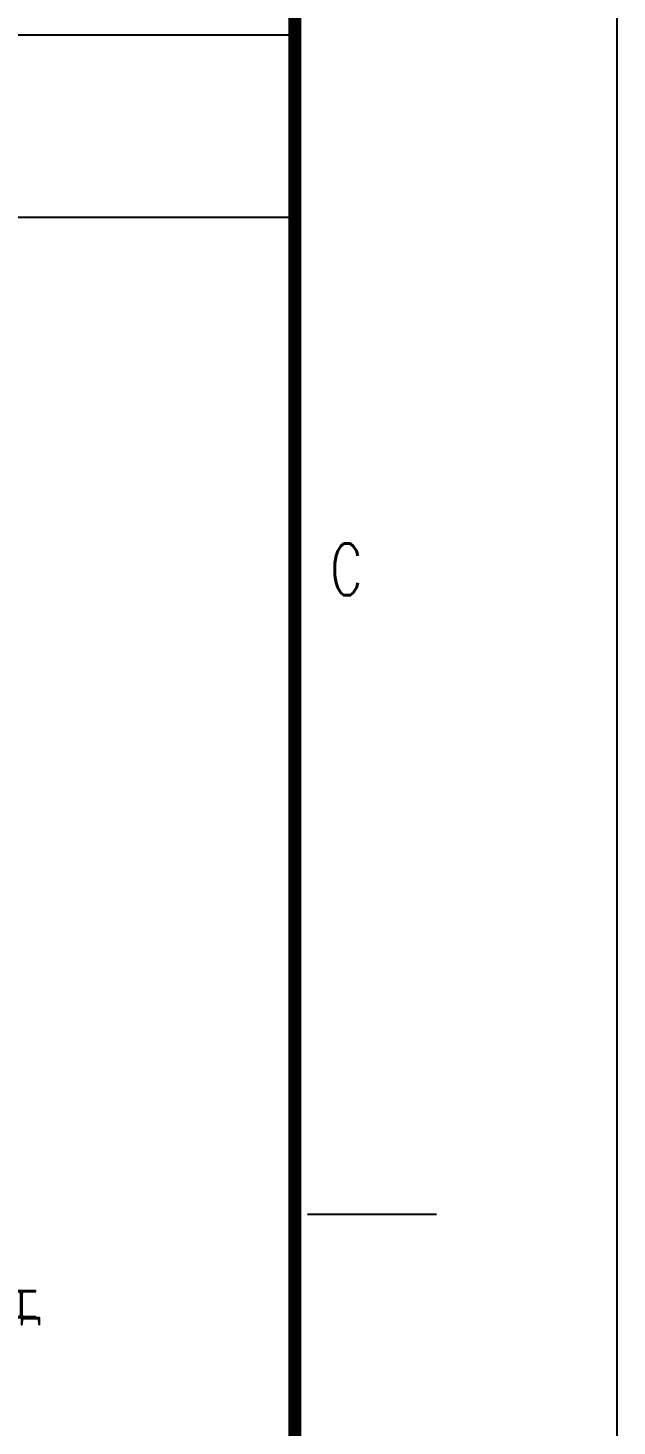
# Model space of a CAD drawing. Header units: millimetres. Extents: x 0 to 134087, y -49114 to 20834.
# Drawn here: x 111527 to 112335, y -39873 to -37956 of the extents above; entities that cross this region are included whole.
import ezdxf
from ezdxf.enums import TextEntityAlignment as Align

# ---------------------------------------------------------------- set-up
doc = ezdxf.new("R2010")
doc.units = ezdxf.units.MM
doc.header["$LTSCALE"] = 35
doc.layers.add('CON-C', color=4, linetype='Continuous')
doc.layers.add('CON-G', color=3, linetype='Continuous')
doc.styles.add('ROMANS', font='ROMANS.shx', dxfattribs={"width": 0.8})

# ---------------------------------------------------------------- blocks, each defined once
blk = doc.blocks.new('TITLE')
at = {"color": 7}
for p, q in [((841, 0), (841, 594.854)), ((824.024, 371.872), (831.098, 371.872))]:
    blk.add_line(p, q, dxfattribs=at)
at = {"color": 7, "const_width": 0.707}
blk.add_lwpolyline([(823.317, 17.329), (823.317, 577.171)], dxfattribs=at)
at = {"color": 7, "style": 'ROMANS', "width": 0.7}
blk.add_text('C', height=2.829, dxfattribs=at).set_placement((826.146, 407.238), align=Align.MIDDLE)

msp = doc.modelspace()

# ---------------------------------------------------------------- linework, layer by layer
at = {"layer": 'CON-C'}
for p, q in [((108594.9668, -37965.2541), (111892.6219, -37965.2541)), ((108594.9668, -38215.2541), (111892.6219, -38215.2541))]:
    msp.add_line(p, q, dxfattribs=at)
at = {"layer": 'CON-G'}
msp.add_lwpolyline([(111498.8853, -39724.988), (111498.8853, -39723.113), (111514.7603, -39723.113, 0.414213562), (111517.0103, -39720.863), (111517.0103, -39691.613, 0.414213562), (111514.7603, -39689.363), (111498.8853, -39689.363), (111498.8853, -39687.488), (111536.3853, -39687.488), (111536.3853, -39689.363), (111520.5103, -39689.363, 0.414213562), (111518.2603, -39691.613), (111518.2603, -39720.863, 0.414213562), (111520.5103, -39723.113), (111536.3853, -39723.113), (111536.3853, -39724.988)], format="xyb", close=True, dxfattribs=at)
msp.add_lwpolyline([(111542.6353, -39734.363), (111542.6353, -39724.988), (111517.6353, -39724.988), (111517.6353, -39734.363), (111517.9887, -39734.363, 0.383864035), (111518.6724, -39733.7474), (111519.3835, -39726.9818, -0.383864035), (111520.751, -39725.7505), (111539.5196, -39725.7505, -0.383864035), (111540.8871, -39726.9818), (111541.5982, -39733.7474, 0.383864035), (111542.2819, -39734.363), (111542.6353, -39734.363)], format="xyb", dxfattribs=at)

# ---------------------------------------------------------------- block references
at = {"linetype": 'ByBlock', "xscale": 24.99999999749996, "yscale": 24.99999999749996, "zscale": 24.99999999749996}
msp.add_blockref('TITLE', (91309.6951, -48879.4503), dxfattribs=at)

doc.saveas('drawing.dxf')
